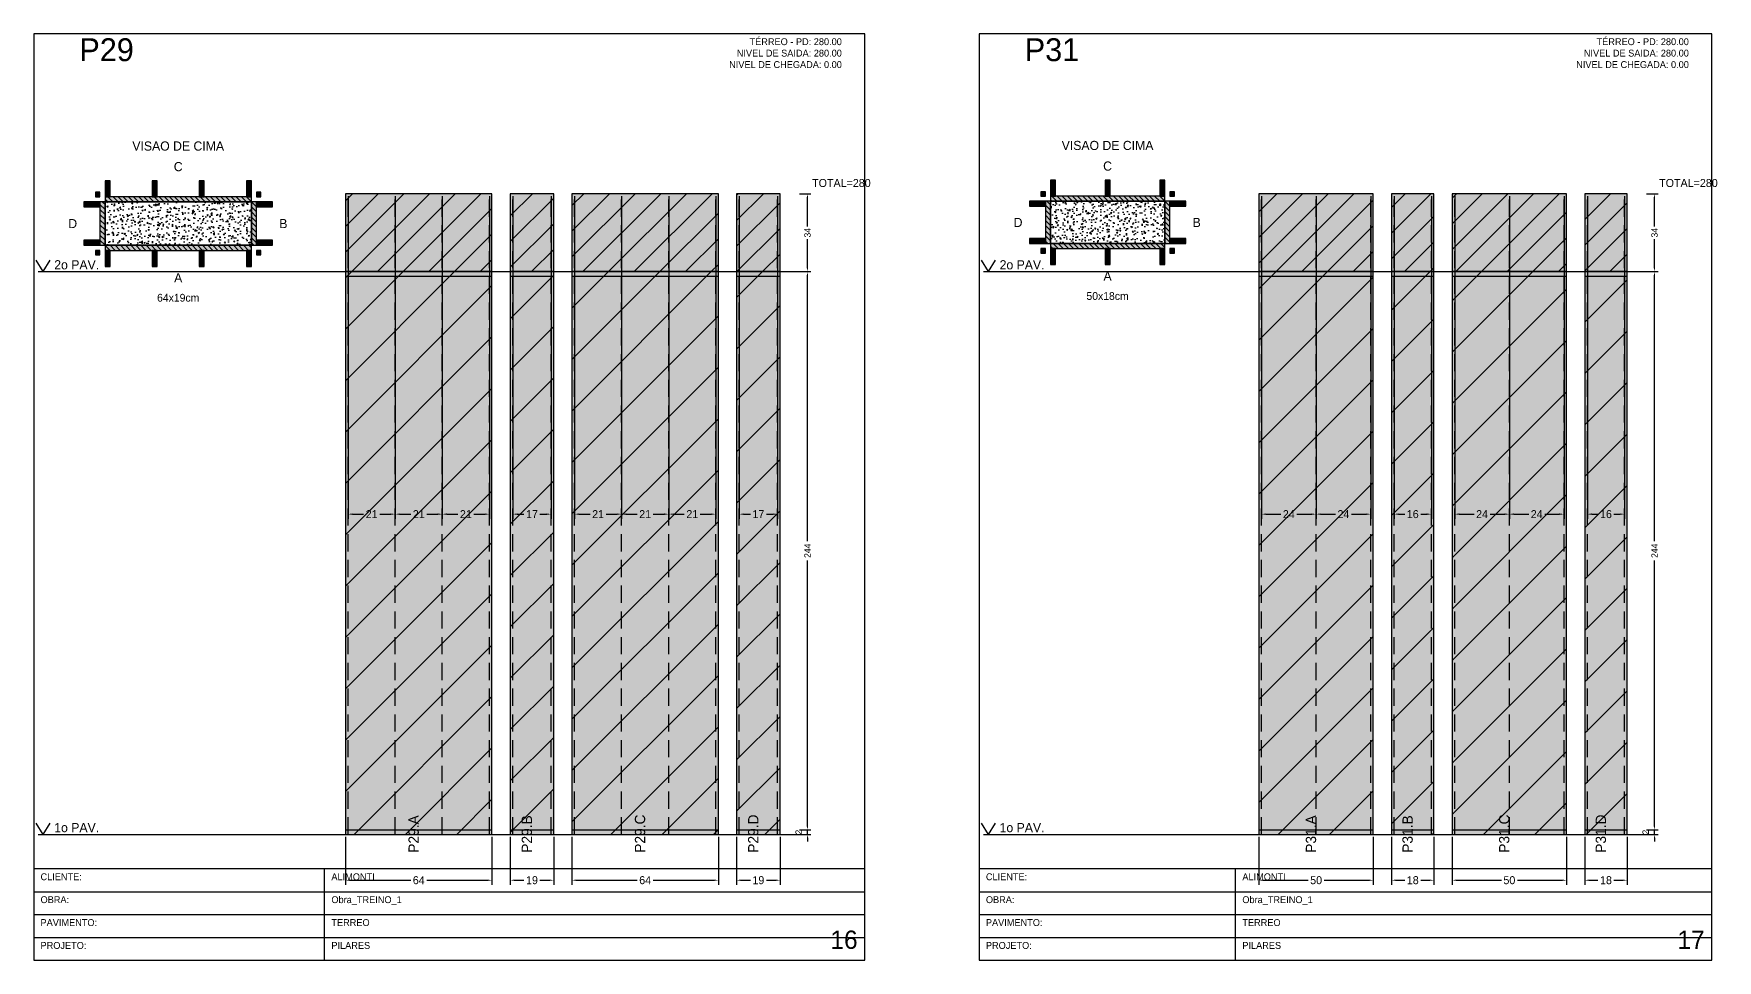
# Model space of a CAD drawing. Header units: metres. Extents: x 0 to 2089, y 0 to 2105.
# Drawn here: x 0 to 736, y 1275 to 1680 of the extents above; entities that cross this region are included whole.
import ezdxf
from ezdxf.enums import TextEntityAlignment as Align

# ---------------------------------------------------------------- set-up
doc = ezdxf.new("R2010")
doc.units = ezdxf.units.M
doc.linetypes.add('HIDDEN', pattern=[0.375, 0.25, -0.125])
for name, color, linetype in [('BORDA_CELULA', 9, 'Continuous'), ('CARIMBO', 9, 'Continuous'), ('CHAPA', 1, 'Continuous'), ('CONCRETO', 4, 'Continuous'), ('COTA', 241, 'Continuous'), ('Hachura', 251, 'Continuous'), ('LABEL_ID', 3, 'Continuous'), ('Nivel', 4, 'Continuous'), ('NOMENCLATURA', 1, 'Continuous'), ('Paineis', 200, 'Continuous'), ('SARR_2.2x7', 40, 'Continuous'), ('Texto Secao', 2, 'Continuous'), ('TEXTO_GERAL', 2, 'Continuous')]:
    doc.layers.add(name, color=color, linetype=linetype)
doc.dimstyles.new('FACE_DIM', dxfattribs={"dimtxt": 3.5, "dimasz": 2, "dimexe": 2, "dimexo": 1, "dimgap": 1, "dimtad": 1, "dimdec": 0, "dimrnd": 1, "dimcen": 2.5, "dimclrd": 241, "dimclre": 241, "dimclrt": 241, "dimazin": 3, "dimtfac": 1, "dimtmove": 0, "dimatfit": 3})

# ---------------------------------------------------------------- blocks, each defined once
blk = doc.blocks.new('_CLOSEDFILLED')
at = {"color": 0, "linetype": 'BYBLOCK'}
blk.add_solid([(-1, 0.16), (0, 0), (-1, -0.16)], dxfattribs=at)
blk = doc.blocks.new('*D210')
at = {"color": 241}
for p, q in [((136.4, 1329), (136.4, 1308)), ((200.4, 1329), (200.4, 1308)), ((138.4, 1310), (164.9, 1310)), ((171.9, 1310), (198.4, 1310))]:
    blk.add_line(p, q, dxfattribs=at)
at = {"layer": 'Defpoints'}
for p in [(136.4, 1330), (200.4, 1330), (136.4, 1310)]:
    blk.add_point(p, dxfattribs=at)
at = {"color": 241, "xscale": 2, "yscale": 2, "rotation": 180}
blk.add_blockref('_CLOSEDFILLED', (136.4, 1310), dxfattribs=at)
at = {"color": 241, "xscale": 2, "yscale": 2}
blk.add_blockref('_CLOSEDFILLED', (200.4, 1310), dxfattribs=at)
at = {"color": 241, "insert": (168.4, 1310), "char_height": 3.5, "attachment_point": 5}
blk.add_mtext('64', dxfattribs=at)
blk = doc.blocks.new('*D211')
at = {"color": 241}
for p, q in [((137.5, 1609), (137.5, 1468)), ((158.1, 1609), (158.1, 1468)), ((139.5, 1470), (144.3, 1470)), ((151.3, 1470), (156.1, 1470))]:
    blk.add_line(p, q, dxfattribs=at)
at = {"layer": 'Defpoints'}
for p in [(137.5, 1610), (158.1, 1610), (137.5, 1470)]:
    blk.add_point(p, dxfattribs=at)
at = {"color": 241, "xscale": 2, "yscale": 2, "rotation": 180}
blk.add_blockref('_CLOSEDFILLED', (137.5, 1470), dxfattribs=at)
at = {"color": 241, "xscale": 2, "yscale": 2}
blk.add_blockref('_CLOSEDFILLED', (158.1, 1470), dxfattribs=at)
at = {"color": 241, "insert": (147.8, 1470), "char_height": 3.5, "attachment_point": 5}
blk.add_mtext('21', dxfattribs=at)
blk = doc.blocks.new('*D212')
at = {"color": 241}
for p, q in [((158.1, 1609), (158.1, 1468)), ((178.7, 1609), (178.7, 1468)), ((160.1, 1470), (164.9, 1470)), ((171.9, 1470), (176.7, 1470))]:
    blk.add_line(p, q, dxfattribs=at)
at = {"layer": 'Defpoints'}
for p in [(158.1, 1610), (178.7, 1610), (158.1, 1470)]:
    blk.add_point(p, dxfattribs=at)
at = {"color": 241, "xscale": 2, "yscale": 2, "rotation": 180}
blk.add_blockref('_CLOSEDFILLED', (158.1, 1470), dxfattribs=at)
at = {"color": 241, "xscale": 2, "yscale": 2}
blk.add_blockref('_CLOSEDFILLED', (178.7, 1470), dxfattribs=at)
at = {"color": 241, "insert": (168.4, 1470), "char_height": 3.5, "attachment_point": 5}
blk.add_mtext('21', dxfattribs=at)
blk = doc.blocks.new('*D213')
at = {"color": 241}
for p, q in [((178.7, 1609), (178.7, 1468)), ((199.3, 1609), (199.3, 1468)), ((180.7, 1470), (185.5, 1470)), ((192.5, 1470), (197.3, 1470))]:
    blk.add_line(p, q, dxfattribs=at)
at = {"layer": 'Defpoints'}
for p in [(178.7, 1610), (199.3, 1610), (178.7, 1470)]:
    blk.add_point(p, dxfattribs=at)
at = {"color": 241, "xscale": 2, "yscale": 2, "rotation": 180}
blk.add_blockref('_CLOSEDFILLED', (178.7, 1470), dxfattribs=at)
at = {"color": 241, "xscale": 2, "yscale": 2}
blk.add_blockref('_CLOSEDFILLED', (199.3, 1470), dxfattribs=at)
at = {"color": 241, "insert": (189, 1470), "char_height": 3.5, "attachment_point": 5}
blk.add_mtext('21', dxfattribs=at)
blk = doc.blocks.new('*D214')
at = {"color": 241}
for p, q in [((208.4, 1329), (208.4, 1308)), ((227.4, 1329), (227.4, 1308)), ((210.4, 1310), (214.4, 1310)), ((221.4, 1310), (225.4, 1310))]:
    blk.add_line(p, q, dxfattribs=at)
at = {"layer": 'Defpoints'}
for p in [(208.4, 1330), (227.4, 1330), (208.4, 1310)]:
    blk.add_point(p, dxfattribs=at)
at = {"color": 241, "xscale": 2, "yscale": 2, "rotation": 180}
blk.add_blockref('_CLOSEDFILLED', (208.4, 1310), dxfattribs=at)
at = {"color": 241, "xscale": 2, "yscale": 2}
blk.add_blockref('_CLOSEDFILLED', (227.4, 1310), dxfattribs=at)
at = {"color": 241, "insert": (217.9, 1310), "char_height": 3.5, "attachment_point": 5}
blk.add_mtext('19', dxfattribs=at)
blk = doc.blocks.new('*D215')
at = {"color": 241}
for p, q in [((209.5, 1609), (209.5, 1468)), ((226.3, 1609), (226.3, 1468)), ((211.5, 1470), (214.4, 1470)), ((221.4, 1470), (224.3, 1470))]:
    blk.add_line(p, q, dxfattribs=at)
at = {"layer": 'Defpoints'}
for p in [(209.5, 1610), (226.3, 1610), (209.5, 1470)]:
    blk.add_point(p, dxfattribs=at)
at = {"color": 241, "xscale": 2, "yscale": 2, "rotation": 180}
blk.add_blockref('_CLOSEDFILLED', (209.5, 1470), dxfattribs=at)
at = {"color": 241, "xscale": 2, "yscale": 2}
blk.add_blockref('_CLOSEDFILLED', (226.3, 1470), dxfattribs=at)
at = {"color": 241, "insert": (217.9, 1470), "char_height": 3.5, "attachment_point": 5}
blk.add_mtext('17', dxfattribs=at)
blk = doc.blocks.new('*D216')
at = {"color": 241}
for p, q in [((235.4, 1329), (235.4, 1308)), ((299.4, 1329), (299.4, 1308)), ((237.4, 1310), (263.9, 1310)), ((270.9, 1310), (297.4, 1310))]:
    blk.add_line(p, q, dxfattribs=at)
at = {"layer": 'Defpoints'}
for p in [(235.4, 1330), (299.4, 1330), (235.4, 1310)]:
    blk.add_point(p, dxfattribs=at)
at = {"color": 241, "xscale": 2, "yscale": 2, "rotation": 180}
blk.add_blockref('_CLOSEDFILLED', (235.4, 1310), dxfattribs=at)
at = {"color": 241, "xscale": 2, "yscale": 2}
blk.add_blockref('_CLOSEDFILLED', (299.4, 1310), dxfattribs=at)
at = {"color": 241, "insert": (267.4, 1310), "char_height": 3.5, "attachment_point": 5}
blk.add_mtext('64', dxfattribs=at)
blk = doc.blocks.new('*D217')
at = {"color": 241}
for p, q in [((236.5, 1609), (236.5, 1468)), ((257.1, 1609), (257.1, 1468)), ((238.5, 1470), (243.3, 1470)), ((250.3, 1470), (255.1, 1470))]:
    blk.add_line(p, q, dxfattribs=at)
at = {"layer": 'Defpoints'}
for p in [(236.5, 1610), (257.1, 1610), (236.5, 1470)]:
    blk.add_point(p, dxfattribs=at)
at = {"color": 241, "xscale": 2, "yscale": 2, "rotation": 180}
blk.add_blockref('_CLOSEDFILLED', (236.5, 1470), dxfattribs=at)
at = {"color": 241, "xscale": 2, "yscale": 2}
blk.add_blockref('_CLOSEDFILLED', (257.1, 1470), dxfattribs=at)
at = {"color": 241, "insert": (246.8, 1470), "char_height": 3.5, "attachment_point": 5}
blk.add_mtext('21', dxfattribs=at)
blk = doc.blocks.new('*D218')
at = {"color": 241}
for p, q in [((257.1, 1609), (257.1, 1468)), ((277.7, 1609), (277.7, 1468)), ((259.1, 1470), (263.9, 1470)), ((270.9, 1470), (275.7, 1470))]:
    blk.add_line(p, q, dxfattribs=at)
at = {"layer": 'Defpoints'}
for p in [(257.1, 1610), (277.7, 1610), (257.1, 1470)]:
    blk.add_point(p, dxfattribs=at)
at = {"color": 241, "xscale": 2, "yscale": 2, "rotation": 180}
blk.add_blockref('_CLOSEDFILLED', (257.1, 1470), dxfattribs=at)
at = {"color": 241, "xscale": 2, "yscale": 2}
blk.add_blockref('_CLOSEDFILLED', (277.7, 1470), dxfattribs=at)
at = {"color": 241, "insert": (267.4, 1470), "char_height": 3.5, "attachment_point": 5}
blk.add_mtext('21', dxfattribs=at)
blk = doc.blocks.new('*D219')
at = {"color": 241}
for p, q in [((277.7, 1609), (277.7, 1468)), ((298.3, 1609), (298.3, 1468)), ((279.7, 1470), (284.5, 1470)), ((291.5, 1470), (296.3, 1470))]:
    blk.add_line(p, q, dxfattribs=at)
at = {"layer": 'Defpoints'}
for p in [(277.7, 1610), (298.3, 1610), (277.7, 1470)]:
    blk.add_point(p, dxfattribs=at)
at = {"color": 241, "xscale": 2, "yscale": 2, "rotation": 180}
blk.add_blockref('_CLOSEDFILLED', (277.7, 1470), dxfattribs=at)
at = {"color": 241, "xscale": 2, "yscale": 2}
blk.add_blockref('_CLOSEDFILLED', (298.3, 1470), dxfattribs=at)
at = {"color": 241, "insert": (288, 1470), "char_height": 3.5, "attachment_point": 5}
blk.add_mtext('21', dxfattribs=at)
blk = doc.blocks.new('*D220')
at = {"color": 241}
for p, q in [((307.4, 1329), (307.4, 1308)), ((326.4, 1329), (326.4, 1308)), ((309.4, 1310), (313.4, 1310)), ((320.4, 1310), (324.4, 1310))]:
    blk.add_line(p, q, dxfattribs=at)
at = {"layer": 'Defpoints'}
for p in [(307.4, 1330), (326.4, 1330), (307.4, 1310)]:
    blk.add_point(p, dxfattribs=at)
at = {"color": 241, "xscale": 2, "yscale": 2, "rotation": 180}
blk.add_blockref('_CLOSEDFILLED', (307.4, 1310), dxfattribs=at)
at = {"color": 241, "xscale": 2, "yscale": 2}
blk.add_blockref('_CLOSEDFILLED', (326.4, 1310), dxfattribs=at)
at = {"color": 241, "insert": (316.9, 1310), "char_height": 3.5, "attachment_point": 5}
blk.add_mtext('19', dxfattribs=at)
blk = doc.blocks.new('*D221')
at = {"color": 241}
for p, q in [((308.5, 1609), (308.5, 1468)), ((325.3, 1609), (325.3, 1468)), ((310.5, 1470), (313.4, 1470)), ((320.4, 1470), (323.3, 1470))]:
    blk.add_line(p, q, dxfattribs=at)
at = {"layer": 'Defpoints'}
for p in [(308.5, 1610), (325.3, 1610), (308.5, 1470)]:
    blk.add_point(p, dxfattribs=at)
at = {"color": 241, "xscale": 2, "yscale": 2, "rotation": 180}
blk.add_blockref('_CLOSEDFILLED', (308.5, 1470), dxfattribs=at)
at = {"color": 241, "xscale": 2, "yscale": 2}
blk.add_blockref('_CLOSEDFILLED', (325.3, 1470), dxfattribs=at)
at = {"color": 241, "insert": (316.9, 1470), "char_height": 3.5, "attachment_point": 5}
blk.add_mtext('17', dxfattribs=at)
blk = doc.blocks.new('*D223')
at = {"color": 241}
for p, q in [((334.9, 1576), (339.9, 1576)), ((338.4, 1458.2), (338.4, 1574.5)), ((338.4, 1333.5), (338.4, 1449.8)), ((334.9, 1332), (339.9, 1332))]:
    blk.add_line(p, q, dxfattribs=at)
at = {"layer": 'Defpoints'}
for p in [(334.4, 1576), (334.4, 1332), (338.4, 1332)]:
    blk.add_point(p, dxfattribs=at)
at = {"color": 241, "xscale": 1.5, "yscale": 1.5}
for p, rotation in [((338.4, 1576), 90), ((338.4, 1332), 270)]:
    blk.add_blockref('_CLOSEDFILLED', p, dxfattribs=dict(at, rotation=rotation))
at = {"color": 241, "insert": (338.4, 1454), "char_height": 2.8, "attachment_point": 5, "rotation": 90}
blk.add_mtext('244', dxfattribs=at)
blk = doc.blocks.new('*D224')
at = {"color": 241}
for p, q in [((334.9, 1610), (339.9, 1610)), ((338.4, 1595.8), (338.4, 1608.5)), ((338.4, 1577.5), (338.4, 1590.2)), ((334.9, 1576), (339.9, 1576))]:
    blk.add_line(p, q, dxfattribs=at)
at = {"layer": 'Defpoints'}
for p in [(334.4, 1610), (334.4, 1576), (338.4, 1576)]:
    blk.add_point(p, dxfattribs=at)
at = {"color": 241, "xscale": 1.5, "yscale": 1.5}
for p, rotation in [((338.4, 1610), 90), ((338.4, 1576), 270)]:
    blk.add_blockref('_CLOSEDFILLED', p, dxfattribs=dict(at, rotation=rotation))
at = {"color": 241, "insert": (338.4, 1593), "char_height": 2.8, "attachment_point": 5, "rotation": 90}
blk.add_mtext('34', dxfattribs=at)
blk = doc.blocks.new('*D225')
at = {"color": 241}
for p, q in [((535.8, 1329), (535.8, 1308)), ((585.8, 1329), (585.8, 1308)), ((537.8, 1310), (557.3, 1310)), ((564.3, 1310), (583.8, 1310))]:
    blk.add_line(p, q, dxfattribs=at)
at = {"layer": 'Defpoints'}
for p in [(535.8, 1330), (585.8, 1330), (535.8, 1310)]:
    blk.add_point(p, dxfattribs=at)
at = {"color": 241, "xscale": 2, "yscale": 2, "rotation": 180}
blk.add_blockref('_CLOSEDFILLED', (535.8, 1310), dxfattribs=at)
at = {"color": 241, "xscale": 2, "yscale": 2}
blk.add_blockref('_CLOSEDFILLED', (585.8, 1310), dxfattribs=at)
at = {"color": 241, "insert": (560.8, 1310), "char_height": 3.5, "attachment_point": 5}
blk.add_mtext('50', dxfattribs=at)
blk = doc.blocks.new('*D226')
at = {"color": 241}
for p, q in [((536.9, 1609), (536.9, 1468)), ((560.8, 1609), (560.8, 1468)), ((538.9, 1470), (545.35, 1470)), ((552.35, 1470), (558.8, 1470))]:
    blk.add_line(p, q, dxfattribs=at)
at = {"layer": 'Defpoints'}
for p in [(536.9, 1610), (560.8, 1610), (536.9, 1470)]:
    blk.add_point(p, dxfattribs=at)
at = {"color": 241, "xscale": 2, "yscale": 2, "rotation": 180}
blk.add_blockref('_CLOSEDFILLED', (536.9, 1470), dxfattribs=at)
at = {"color": 241, "xscale": 2, "yscale": 2}
blk.add_blockref('_CLOSEDFILLED', (560.8, 1470), dxfattribs=at)
at = {"color": 241, "insert": (548.85, 1470), "char_height": 3.5, "attachment_point": 5}
blk.add_mtext('24', dxfattribs=at)
blk = doc.blocks.new('*D227')
at = {"color": 241}
for p, q in [((560.8, 1609), (560.8, 1468)), ((584.7, 1609), (584.7, 1468)), ((562.8, 1470), (569.25, 1470)), ((576.25, 1470), (582.7, 1470))]:
    blk.add_line(p, q, dxfattribs=at)
at = {"layer": 'Defpoints'}
for p in [(560.8, 1610), (584.7, 1610), (560.8, 1470)]:
    blk.add_point(p, dxfattribs=at)
at = {"color": 241, "xscale": 2, "yscale": 2, "rotation": 180}
blk.add_blockref('_CLOSEDFILLED', (560.8, 1470), dxfattribs=at)
at = {"color": 241, "xscale": 2, "yscale": 2}
blk.add_blockref('_CLOSEDFILLED', (584.7, 1470), dxfattribs=at)
at = {"color": 241, "insert": (572.75, 1470), "char_height": 3.5, "attachment_point": 5}
blk.add_mtext('24', dxfattribs=at)
blk = doc.blocks.new('*D228')
at = {"color": 241}
for p, q in [((593.8, 1329), (593.8, 1308)), ((612.3, 1329), (612.3, 1308)), ((595.8, 1310), (599.55, 1310)), ((606.55, 1310), (610.3, 1310))]:
    blk.add_line(p, q, dxfattribs=at)
at = {"layer": 'Defpoints'}
for p in [(593.8, 1330), (612.3, 1330), (593.8, 1310)]:
    blk.add_point(p, dxfattribs=at)
at = {"color": 241, "xscale": 2, "yscale": 2, "rotation": 180}
blk.add_blockref('_CLOSEDFILLED', (593.8, 1310), dxfattribs=at)
at = {"color": 241, "xscale": 2, "yscale": 2}
blk.add_blockref('_CLOSEDFILLED', (612.3, 1310), dxfattribs=at)
at = {"color": 241, "insert": (603.05, 1310), "char_height": 3.5, "attachment_point": 5}
blk.add_mtext('18', dxfattribs=at)
blk = doc.blocks.new('*D229')
at = {"color": 241}
for p, q in [((594.9, 1609), (594.9, 1468)), ((611.2, 1609), (611.2, 1468)), ((596.9, 1470), (599.55, 1470)), ((606.55, 1470), (609.2, 1470))]:
    blk.add_line(p, q, dxfattribs=at)
at = {"layer": 'Defpoints'}
for p in [(594.9, 1610), (611.2, 1610), (594.9, 1470)]:
    blk.add_point(p, dxfattribs=at)
at = {"color": 241, "xscale": 2, "yscale": 2, "rotation": 180}
blk.add_blockref('_CLOSEDFILLED', (594.9, 1470), dxfattribs=at)
at = {"color": 241, "xscale": 2, "yscale": 2}
blk.add_blockref('_CLOSEDFILLED', (611.2, 1470), dxfattribs=at)
at = {"color": 241, "insert": (603.05, 1470), "char_height": 3.5, "attachment_point": 5}
blk.add_mtext('16', dxfattribs=at)
blk = doc.blocks.new('*D230')
at = {"color": 241}
for p, q in [((620.3, 1329), (620.3, 1308)), ((670.3, 1329), (670.3, 1308)), ((622.3, 1310), (641.8, 1310)), ((648.8, 1310), (668.3, 1310))]:
    blk.add_line(p, q, dxfattribs=at)
at = {"layer": 'Defpoints'}
for p in [(620.3, 1330), (670.3, 1330), (620.3, 1310)]:
    blk.add_point(p, dxfattribs=at)
at = {"color": 241, "xscale": 2, "yscale": 2, "rotation": 180}
blk.add_blockref('_CLOSEDFILLED', (620.3, 1310), dxfattribs=at)
at = {"color": 241, "xscale": 2, "yscale": 2}
blk.add_blockref('_CLOSEDFILLED', (670.3, 1310), dxfattribs=at)
at = {"color": 241, "insert": (645.3, 1310), "char_height": 3.5, "attachment_point": 5}
blk.add_mtext('50', dxfattribs=at)
blk = doc.blocks.new('*D231')
at = {"color": 241}
for p, q in [((621.4, 1609), (621.4, 1468)), ((645.3, 1609), (645.3, 1468)), ((623.4, 1470), (629.85, 1470)), ((636.85, 1470), (643.3, 1470))]:
    blk.add_line(p, q, dxfattribs=at)
at = {"layer": 'Defpoints'}
for p in [(621.4, 1610), (645.3, 1610), (621.4, 1470)]:
    blk.add_point(p, dxfattribs=at)
at = {"color": 241, "xscale": 2, "yscale": 2, "rotation": 180}
blk.add_blockref('_CLOSEDFILLED', (621.4, 1470), dxfattribs=at)
at = {"color": 241, "xscale": 2, "yscale": 2}
blk.add_blockref('_CLOSEDFILLED', (645.3, 1470), dxfattribs=at)
at = {"color": 241, "insert": (633.35, 1470), "char_height": 3.5, "attachment_point": 5}
blk.add_mtext('24', dxfattribs=at)
blk = doc.blocks.new('*D232')
at = {"color": 241}
for p, q in [((645.3, 1609), (645.3, 1468)), ((669.2, 1609), (669.2, 1468)), ((647.3, 1470), (653.75, 1470)), ((660.75, 1470), (667.2, 1470))]:
    blk.add_line(p, q, dxfattribs=at)
at = {"layer": 'Defpoints'}
for p in [(645.3, 1610), (669.2, 1610), (645.3, 1470)]:
    blk.add_point(p, dxfattribs=at)
at = {"color": 241, "xscale": 2, "yscale": 2, "rotation": 180}
blk.add_blockref('_CLOSEDFILLED', (645.3, 1470), dxfattribs=at)
at = {"color": 241, "xscale": 2, "yscale": 2}
blk.add_blockref('_CLOSEDFILLED', (669.2, 1470), dxfattribs=at)
at = {"color": 241, "insert": (657.25, 1470), "char_height": 3.5, "attachment_point": 5}
blk.add_mtext('24', dxfattribs=at)
blk = doc.blocks.new('*D233')
at = {"color": 241}
for p, q in [((678.3, 1329), (678.3, 1308)), ((696.8, 1329), (696.8, 1308)), ((680.3, 1310), (684.05, 1310)), ((691.05, 1310), (694.8, 1310))]:
    blk.add_line(p, q, dxfattribs=at)
at = {"layer": 'Defpoints'}
for p in [(678.3, 1330), (696.8, 1330), (678.3, 1310)]:
    blk.add_point(p, dxfattribs=at)
at = {"color": 241, "xscale": 2, "yscale": 2, "rotation": 180}
blk.add_blockref('_CLOSEDFILLED', (678.3, 1310), dxfattribs=at)
at = {"color": 241, "xscale": 2, "yscale": 2}
blk.add_blockref('_CLOSEDFILLED', (696.8, 1310), dxfattribs=at)
at = {"color": 241, "insert": (687.55, 1310), "char_height": 3.5, "attachment_point": 5}
blk.add_mtext('18', dxfattribs=at)
blk = doc.blocks.new('*D234')
at = {"color": 241}
for p, q in [((679.4, 1609), (679.4, 1468)), ((695.7, 1609), (695.7, 1468)), ((681.4, 1470), (684.05, 1470)), ((691.05, 1470), (693.7, 1470))]:
    blk.add_line(p, q, dxfattribs=at)
at = {"layer": 'Defpoints'}
for p in [(679.4, 1610), (695.7, 1610), (679.4, 1470)]:
    blk.add_point(p, dxfattribs=at)
at = {"color": 241, "xscale": 2, "yscale": 2, "rotation": 180}
blk.add_blockref('_CLOSEDFILLED', (679.4, 1470), dxfattribs=at)
at = {"color": 241, "xscale": 2, "yscale": 2}
blk.add_blockref('_CLOSEDFILLED', (695.7, 1470), dxfattribs=at)
at = {"color": 241, "insert": (687.55, 1470), "char_height": 3.5, "attachment_point": 5}
blk.add_mtext('16', dxfattribs=at)
blk = doc.blocks.new('*D236')
at = {"color": 241}
for p, q in [((705.3, 1576), (710.3, 1576)), ((708.8, 1458.2), (708.8, 1574.5)), ((708.8, 1333.5), (708.8, 1449.8)), ((705.3, 1332), (710.3, 1332))]:
    blk.add_line(p, q, dxfattribs=at)
at = {"layer": 'Defpoints'}
for p in [(704.8, 1576), (704.8, 1332), (708.8, 1332)]:
    blk.add_point(p, dxfattribs=at)
at = {"color": 241, "xscale": 1.5, "yscale": 1.5}
for p, rotation in [((708.8, 1576), 90), ((708.8, 1332), 270)]:
    blk.add_blockref('_CLOSEDFILLED', p, dxfattribs=dict(at, rotation=rotation))
at = {"color": 241, "insert": (708.8, 1454), "char_height": 2.8, "attachment_point": 5, "rotation": 90}
blk.add_mtext('244', dxfattribs=at)
blk = doc.blocks.new('*D237')
at = {"color": 241}
for p, q in [((705.3, 1610), (710.3, 1610)), ((708.8, 1595.8), (708.8, 1608.5)), ((708.8, 1577.5), (708.8, 1590.2)), ((705.3, 1576), (710.3, 1576))]:
    blk.add_line(p, q, dxfattribs=at)
at = {"layer": 'Defpoints'}
for p in [(704.8, 1610), (704.8, 1576), (708.8, 1576)]:
    blk.add_point(p, dxfattribs=at)
at = {"color": 241, "xscale": 1.5, "yscale": 1.5}
for p, rotation in [((708.8, 1610), 90), ((708.8, 1576), 270)]:
    blk.add_blockref('_CLOSEDFILLED', p, dxfattribs=dict(at, rotation=rotation))
at = {"color": 241, "insert": (708.8, 1593), "char_height": 2.8, "attachment_point": 5, "rotation": 90}
blk.add_mtext('34', dxfattribs=at)

msp = doc.modelspace()

# ---------------------------------------------------------------- hatches: boundary and pattern name
at = {"layer": 'CHAPA'}
for points in [[(27, 1608.7), (29, 1608.7), (29, 1610.7), (27, 1610.7)], [(97.4, 1608.7), (99.4, 1608.7), (99.4, 1610.7), (97.4, 1610.7)], [(440.4, 1608.95), (442.4, 1608.95), (442.4, 1610.95), (440.4, 1610.95)], [(496.8, 1608.95), (498.8, 1608.95), (498.8, 1610.95), (496.8, 1610.95)], [(27, 1583.3), (29, 1583.3), (29, 1585.3), (27, 1585.3)], [(97.4, 1583.3), (99.4, 1583.3), (99.4, 1585.3), (97.4, 1585.3)], [(440.4, 1584.05), (442.4, 1584.05), (442.4, 1586.05), (440.4, 1586.05)], [(496.8, 1584.05), (498.8, 1584.05), (498.8, 1586.05), (496.8, 1586.05)]]:
    msp.add_hatch(color=1, dxfattribs=at).paths.add_polyline_path(points)
at = {"layer": 'COTA'}
h = msp.add_hatch(dxfattribs=at)
h.set_pattern_fill('AR-CONC', color=256, scale=0.03)
h.paths.add_polyline_path([(31.2, 1587.5), (95.2, 1587.5), (95.2, 1606.5), (31.2, 1606.5)])
h = msp.add_hatch(dxfattribs=at)
h.set_pattern_fill('AR-CONC', color=256, scale=0.03)
h.paths.add_polyline_path([(444.6, 1588.25), (494.6, 1588.25), (494.6, 1606.75), (444.6, 1606.75)])
at = {"layer": 'Hachura'}
for points in [[(136.4, 1576), (200.4, 1576), (200.4, 1610), (136.4, 1610)], [(208.4, 1576), (227.4, 1576), (227.4, 1610), (208.4, 1610)], [(235.4, 1576), (299.4, 1576), (299.4, 1610), (235.4, 1610)], [(307.4, 1576), (326.4, 1576), (326.4, 1610), (307.4, 1610)], [(535.8, 1576), (585.8, 1576), (585.8, 1610), (535.8, 1610)], [(593.8, 1576), (612.3, 1576), (612.3, 1610), (593.8, 1610)], [(620.3, 1576), (670.3, 1576), (670.3, 1610), (620.3, 1610)], [(678.3, 1576), (696.8, 1576), (696.8, 1610), (678.3, 1610)], [(136.4, 1330), (200.4, 1330), (200.4, 1576), (136.4, 1576)], [(208.4, 1330), (227.4, 1330), (227.4, 1576), (208.4, 1576)], [(235.4, 1330), (299.4, 1330), (299.4, 1576), (235.4, 1576)], [(307.4, 1330), (326.4, 1330), (326.4, 1576), (307.4, 1576)], [(535.8, 1330), (585.8, 1330), (585.8, 1576), (535.8, 1576)], [(593.8, 1330), (612.3, 1330), (612.3, 1576), (593.8, 1576)], [(620.3, 1330), (670.3, 1330), (670.3, 1576), (620.3, 1576)], [(678.3, 1330), (696.8, 1330), (696.8, 1576), (678.3, 1576)]]:
    msp.add_hatch(color=256, dxfattribs=at).paths.add_polyline_path(points)
h = msp.add_hatch(dxfattribs=at)
h.set_pattern_fill('ANSI31', color=256, scale=2.5)
h.paths.add_polyline_path([(136.4, 1576), (200.4, 1576), (200.4, 1610), (136.4, 1610)])
h = msp.add_hatch(dxfattribs=at)
h.set_pattern_fill('ANSI31', color=256, scale=2.5)
h.paths.add_polyline_path([(208.4, 1576), (227.4, 1576), (227.4, 1610), (208.4, 1610)])
h = msp.add_hatch(dxfattribs=at)
h.set_pattern_fill('ANSI31', color=256, scale=2.5)
h.paths.add_polyline_path([(235.4, 1576), (299.4, 1576), (299.4, 1610), (235.4, 1610)])
h = msp.add_hatch(dxfattribs=at)
h.set_pattern_fill('ANSI31', color=256, scale=2.5)
h.paths.add_polyline_path([(307.4, 1576), (326.4, 1576), (326.4, 1610), (307.4, 1610)])
h = msp.add_hatch(dxfattribs=at)
h.set_pattern_fill('ANSI31', color=256, scale=2.5)
h.paths.add_polyline_path([(535.8, 1576), (585.8, 1576), (585.8, 1610), (535.8, 1610)])
h = msp.add_hatch(dxfattribs=at)
h.set_pattern_fill('ANSI31', color=256, scale=2.5)
h.paths.add_polyline_path([(593.8, 1576), (612.3, 1576), (612.3, 1610), (593.8, 1610)])
h = msp.add_hatch(dxfattribs=at)
h.set_pattern_fill('ANSI31', color=256, scale=2.5)
h.paths.add_polyline_path([(620.3, 1576), (670.3, 1576), (670.3, 1610), (620.3, 1610)])
h = msp.add_hatch(dxfattribs=at)
h.set_pattern_fill('ANSI31', color=256, scale=2.5)
h.paths.add_polyline_path([(678.3, 1576), (696.8, 1576), (696.8, 1610), (678.3, 1610)])
h = msp.add_hatch(dxfattribs=at)
h.set_pattern_fill('ANSI31', color=256, scale=5)
h.paths.add_polyline_path([(136.4, 1330), (200.4, 1330), (200.4, 1576), (136.4, 1576)])
h = msp.add_hatch(dxfattribs=at)
h.set_pattern_fill('ANSI31', color=256, scale=5)
h.paths.add_polyline_path([(208.4, 1330), (227.4, 1330), (227.4, 1576), (208.4, 1576)])
h = msp.add_hatch(dxfattribs=at)
h.set_pattern_fill('ANSI31', color=256, scale=5)
h.paths.add_polyline_path([(235.4, 1330), (299.4, 1330), (299.4, 1576), (235.4, 1576)])
h = msp.add_hatch(dxfattribs=at)
h.set_pattern_fill('ANSI31', color=256, scale=5)
h.paths.add_polyline_path([(307.4, 1330), (326.4, 1330), (326.4, 1576), (307.4, 1576)])
h = msp.add_hatch(dxfattribs=at)
h.set_pattern_fill('ANSI31', color=256, scale=5)
h.paths.add_polyline_path([(535.8, 1330), (585.8, 1330), (585.8, 1576), (535.8, 1576)])
h = msp.add_hatch(dxfattribs=at)
h.set_pattern_fill('ANSI31', color=256, scale=5)
h.paths.add_polyline_path([(593.8, 1330), (612.3, 1330), (612.3, 1576), (593.8, 1576)])
h = msp.add_hatch(dxfattribs=at)
h.set_pattern_fill('ANSI31', color=256, scale=5)
h.paths.add_polyline_path([(620.3, 1330), (670.3, 1330), (670.3, 1576), (620.3, 1576)])
h = msp.add_hatch(dxfattribs=at)
h.set_pattern_fill('ANSI31', color=256, scale=5)
h.paths.add_polyline_path([(678.3, 1330), (696.8, 1330), (696.8, 1576), (678.3, 1576)])
at = {"layer": 'Paineis'}
for points in [[(29, 1587.5), (31.2, 1587.5), (31.2, 1606.5), (29, 1606.5)], [(31.2, 1606.5), (95.2, 1606.5), (95.2, 1608.7), (31.2, 1608.7)], [(95.2, 1587.5), (97.4, 1587.5), (97.4, 1606.5), (95.2, 1606.5)], [(442.4, 1588.25), (444.6, 1588.25), (444.6, 1606.75), (442.4, 1606.75)], [(444.6, 1606.75), (494.6, 1606.75), (494.6, 1608.95), (444.6, 1608.95)], [(494.6, 1588.25), (496.8, 1588.25), (496.8, 1606.75), (494.6, 1606.75)], [(31.2, 1585.3), (95.2, 1585.3), (95.2, 1587.5), (31.2, 1587.5)], [(444.6, 1586.05), (494.6, 1586.05), (494.6, 1588.25), (444.6, 1588.25)]]:
    msp.add_hatch(color=256, dxfattribs=at).paths.add_polyline_path(points)
h = msp.add_hatch(dxfattribs=at)
h.set_pattern_fill('ANSI31', color=256, scale=0.5, angle=270)
h.paths.add_polyline_path([(29, 1587.5), (31.2, 1587.5), (31.2, 1606.5), (29, 1606.5)])
h = msp.add_hatch(dxfattribs=at)
h.set_pattern_fill('ANSI31', color=256, scale=0.5, angle=270)
h.paths.add_polyline_path([(31.2, 1606.5), (95.2, 1606.5), (95.2, 1608.7), (31.2, 1608.7)])
h = msp.add_hatch(dxfattribs=at)
h.set_pattern_fill('ANSI31', color=256, scale=0.5, angle=270)
h.paths.add_polyline_path([(95.2, 1587.5), (97.4, 1587.5), (97.4, 1606.5), (95.2, 1606.5)])
h = msp.add_hatch(dxfattribs=at)
h.set_pattern_fill('ANSI31', color=256, scale=0.5, angle=270)
h.paths.add_polyline_path([(442.4, 1588.25), (444.6, 1588.25), (444.6, 1606.75), (442.4, 1606.75)])
h = msp.add_hatch(dxfattribs=at)
h.set_pattern_fill('ANSI31', color=256, scale=0.5, angle=270)
h.paths.add_polyline_path([(444.6, 1606.75), (494.6, 1606.75), (494.6, 1608.95), (444.6, 1608.95)])
h = msp.add_hatch(dxfattribs=at)
h.set_pattern_fill('ANSI31', color=256, scale=0.5, angle=270)
h.paths.add_polyline_path([(494.6, 1588.25), (496.8, 1588.25), (496.8, 1606.75), (494.6, 1606.75)])
h = msp.add_hatch(dxfattribs=at)
h.set_pattern_fill('ANSI31', color=256, scale=0.5, angle=270)
h.paths.add_polyline_path([(31.2, 1585.3), (95.2, 1585.3), (95.2, 1587.5), (31.2, 1587.5)])
h = msp.add_hatch(dxfattribs=at)
h.set_pattern_fill('ANSI31', color=256, scale=0.5, angle=270)
h.paths.add_polyline_path([(444.6, 1586.05), (494.6, 1586.05), (494.6, 1588.25), (444.6, 1588.25)])
at = {"layer": 'SARR_2.2x7'}
for points in [[(31.2, 1608.7), (33.4, 1608.7), (33.4, 1615.7), (31.2, 1615.7)], [(51.8, 1608.7), (54, 1608.7), (54, 1615.7), (51.8, 1615.7)], [(72.4, 1608.7), (74.6, 1608.7), (74.6, 1615.7), (72.4, 1615.7)], [(93, 1608.7), (95.2, 1608.7), (95.2, 1615.7), (93, 1615.7)], [(444.6, 1608.95), (446.8, 1608.95), (446.8, 1615.95), (444.6, 1615.95)], [(468.5, 1608.95), (470.7, 1608.95), (470.7, 1615.95), (468.5, 1615.95)], [(492.4, 1608.95), (494.6, 1608.95), (494.6, 1615.95), (492.4, 1615.95)], [(22, 1604.3), (29, 1604.3), (29, 1606.5), (22, 1606.5)], [(97.4, 1604.3), (104.4, 1604.3), (104.4, 1606.5), (97.4, 1606.5)], [(435.4, 1604.55), (442.4, 1604.55), (442.4, 1606.75), (435.4, 1606.75)], [(496.8, 1604.55), (503.8, 1604.55), (503.8, 1606.75), (496.8, 1606.75)], [(435.4, 1588.25), (442.4, 1588.25), (442.4, 1590.45), (435.4, 1590.45)], [(496.8, 1588.25), (503.8, 1588.25), (503.8, 1590.45), (496.8, 1590.45)], [(22, 1587.5), (29, 1587.5), (29, 1589.7), (22, 1589.7)], [(31.2, 1578.3), (33.4, 1578.3), (33.4, 1585.3), (31.2, 1585.3)], [(51.8, 1578.3), (54, 1578.3), (54, 1585.3), (51.8, 1585.3)], [(72.4, 1578.3), (74.6, 1578.3), (74.6, 1585.3), (72.4, 1585.3)], [(93, 1578.3), (95.2, 1578.3), (95.2, 1585.3), (93, 1585.3)], [(97.4, 1587.5), (104.4, 1587.5), (104.4, 1589.7), (97.4, 1589.7)], [(444.6, 1579.05), (446.8, 1579.05), (446.8, 1586.05), (444.6, 1586.05)], [(468.5, 1579.05), (470.7, 1579.05), (470.7, 1586.05), (468.5, 1586.05)], [(492.4, 1579.05), (494.6, 1579.05), (494.6, 1586.05), (492.4, 1586.05)]]:
    msp.add_hatch(color=256, dxfattribs=at).paths.add_polyline_path(points)
h = msp.add_hatch(dxfattribs=at)
h.set_pattern_fill('ANSI31', color=256, scale=0.5, angle=270)
h.paths.add_polyline_path([(31.2, 1608.7), (33.4, 1608.7), (33.4, 1615.7), (31.2, 1615.7)])
h = msp.add_hatch(dxfattribs=at)
h.set_pattern_fill('ANSI31', color=256, scale=0.5, angle=270)
h.paths.add_polyline_path([(51.8, 1608.7), (54, 1608.7), (54, 1615.7), (51.8, 1615.7)])
h = msp.add_hatch(dxfattribs=at)
h.set_pattern_fill('ANSI31', color=256, scale=0.5, angle=270)
h.paths.add_polyline_path([(72.4, 1608.7), (74.6, 1608.7), (74.6, 1615.7), (72.4, 1615.7)])
h = msp.add_hatch(dxfattribs=at)
h.set_pattern_fill('ANSI31', color=256, scale=0.5, angle=270)
h.paths.add_polyline_path([(93, 1608.7), (95.2, 1608.7), (95.2, 1615.7), (93, 1615.7)])
h = msp.add_hatch(dxfattribs=at)
h.set_pattern_fill('ANSI31', color=256, scale=0.5, angle=270)
h.paths.add_polyline_path([(444.6, 1608.95), (446.8, 1608.95), (446.8, 1615.95), (444.6, 1615.95)])
h = msp.add_hatch(dxfattribs=at)
h.set_pattern_fill('ANSI31', color=256, scale=0.5, angle=270)
h.paths.add_polyline_path([(468.5, 1608.95), (470.7, 1608.95), (470.7, 1615.95), (468.5, 1615.95)])
h = msp.add_hatch(dxfattribs=at)
h.set_pattern_fill('ANSI31', color=256, scale=0.5, angle=270)
h.paths.add_polyline_path([(492.4, 1608.95), (494.6, 1608.95), (494.6, 1615.95), (492.4, 1615.95)])
h = msp.add_hatch(dxfattribs=at)
h.set_pattern_fill('ANSI31', color=256, scale=0.5, angle=270)
h.paths.add_polyline_path([(22, 1604.3), (29, 1604.3), (29, 1606.5), (22, 1606.5)])
h = msp.add_hatch(dxfattribs=at)
h.set_pattern_fill('ANSI31', color=256, scale=0.5, angle=270)
h.paths.add_polyline_path([(97.4, 1604.3), (104.4, 1604.3), (104.4, 1606.5), (97.4, 1606.5)])
h = msp.add_hatch(dxfattribs=at)
h.set_pattern_fill('ANSI31', color=256, scale=0.5, angle=270)
h.paths.add_polyline_path([(435.4, 1604.55), (442.4, 1604.55), (442.4, 1606.75), (435.4, 1606.75)])
h = msp.add_hatch(dxfattribs=at)
h.set_pattern_fill('ANSI31', color=256, scale=0.5, angle=270)
h.paths.add_polyline_path([(496.8, 1604.55), (503.8, 1604.55), (503.8, 1606.75), (496.8, 1606.75)])
h = msp.add_hatch(dxfattribs=at)
h.set_pattern_fill('ANSI31', color=256, scale=0.5, angle=270)
h.paths.add_polyline_path([(435.4, 1588.25), (442.4, 1588.25), (442.4, 1590.45), (435.4, 1590.45)])
h = msp.add_hatch(dxfattribs=at)
h.set_pattern_fill('ANSI31', color=256, scale=0.5, angle=270)
h.paths.add_polyline_path([(496.8, 1588.25), (503.8, 1588.25), (503.8, 1590.45), (496.8, 1590.45)])
h = msp.add_hatch(dxfattribs=at)
h.set_pattern_fill('ANSI31', color=256, scale=0.5, angle=270)
h.paths.add_polyline_path([(22, 1587.5), (29, 1587.5), (29, 1589.7), (22, 1589.7)])
h = msp.add_hatch(dxfattribs=at)
h.set_pattern_fill('ANSI31', color=256, scale=0.5, angle=270)
h.paths.add_polyline_path([(31.2, 1578.3), (33.4, 1578.3), (33.4, 1585.3), (31.2, 1585.3)])
h = msp.add_hatch(dxfattribs=at)
h.set_pattern_fill('ANSI31', color=256, scale=0.5, angle=270)
h.paths.add_polyline_path([(51.8, 1578.3), (54, 1578.3), (54, 1585.3), (51.8, 1585.3)])
h = msp.add_hatch(dxfattribs=at)
h.set_pattern_fill('ANSI31', color=256, scale=0.5, angle=270)
h.paths.add_polyline_path([(72.4, 1578.3), (74.6, 1578.3), (74.6, 1585.3), (72.4, 1585.3)])
h = msp.add_hatch(dxfattribs=at)
h.set_pattern_fill('ANSI31', color=256, scale=0.5, angle=270)
h.paths.add_polyline_path([(93, 1578.3), (95.2, 1578.3), (95.2, 1585.3), (93, 1585.3)])
h = msp.add_hatch(dxfattribs=at)
h.set_pattern_fill('ANSI31', color=256, scale=0.5, angle=270)
h.paths.add_polyline_path([(97.4, 1587.5), (104.4, 1587.5), (104.4, 1589.7), (97.4, 1589.7)])
h = msp.add_hatch(dxfattribs=at)
h.set_pattern_fill('ANSI31', color=256, scale=0.5, angle=270)
h.paths.add_polyline_path([(444.6, 1579.05), (446.8, 1579.05), (446.8, 1586.05), (444.6, 1586.05)])
h = msp.add_hatch(dxfattribs=at)
h.set_pattern_fill('ANSI31', color=256, scale=0.5, angle=270)
h.paths.add_polyline_path([(468.5, 1579.05), (470.7, 1579.05), (470.7, 1586.05), (468.5, 1586.05)])
h = msp.add_hatch(dxfattribs=at)
h.set_pattern_fill('ANSI31', color=256, scale=0.5, angle=270)
h.paths.add_polyline_path([(492.4, 1579.05), (494.6, 1579.05), (494.6, 1586.05), (492.4, 1586.05)])

# ---------------------------------------------------------------- linework, layer by layer
at = {"layer": 'BORDA_CELULA', "color": 9}
for points in [[(0, 1275), (363.4, 1275), (363.4, 1680), (0, 1680)], [(413.4, 1275), (733.8, 1275), (733.8, 1680), (413.4, 1680)]]:
    msp.add_lwpolyline(points, close=True, dxfattribs=at)
at = {"layer": 'CARIMBO', "color": 40}
for p, q in [((127.19, 1275), (127.19, 1315)), ((525.54, 1275), (525.54, 1315)), ((0, 1305), (363.4, 1305)), ((413.4, 1305), (733.8, 1305)), ((0, 1295), (363.4, 1295)), ((413.4, 1295), (733.8, 1295)), ((0, 1285), (363.4, 1285)), ((413.4, 1285), (733.8, 1285))]:
    msp.add_line(p, q, dxfattribs=at)
for points in [[(0, 1275), (363.4, 1275), (363.4, 1315), (0, 1315)], [(413.4, 1275), (733.8, 1275), (733.8, 1315), (413.4, 1315)]]:
    msp.add_lwpolyline(points, close=True, dxfattribs=at)
at = {"layer": 'CHAPA', "color": 1}
for points in [[(27, 1608.7), (29, 1608.7), (29, 1610.7), (27, 1610.7)], [(97.4, 1608.7), (99.4, 1608.7), (99.4, 1610.7), (97.4, 1610.7)], [(440.4, 1608.95), (442.4, 1608.95), (442.4, 1610.95), (440.4, 1610.95)], [(496.8, 1608.95), (498.8, 1608.95), (498.8, 1610.95), (496.8, 1610.95)], [(27, 1583.3), (29, 1583.3), (29, 1585.3), (27, 1585.3)], [(97.4, 1583.3), (99.4, 1583.3), (99.4, 1585.3), (97.4, 1585.3)], [(440.4, 1584.05), (442.4, 1584.05), (442.4, 1586.05), (440.4, 1586.05)], [(496.8, 1584.05), (498.8, 1584.05), (498.8, 1586.05), (496.8, 1586.05)]]:
    msp.add_lwpolyline(points, close=True, dxfattribs=at)
at = {"layer": 'CONCRETO', "color": 4}
for points in [[(31.2, 1587.5), (95.2, 1587.5), (95.2, 1606.5), (31.2, 1606.5)], [(444.6, 1588.25), (494.6, 1588.25), (494.6, 1606.75), (444.6, 1606.75)]]:
    msp.add_lwpolyline(points, close=True, dxfattribs=at)
at = {"layer": 'Nivel', "color": 4}
for p, q in [((1, 1581), (4, 1576)), ((2, 1576), (339.4, 1576)), ((7, 1581), (4, 1576)), ((414.4, 1581), (417.4, 1576)), ((415.4, 1576), (709.8, 1576)), ((420.4, 1581), (417.4, 1576)), ((1, 1335), (4, 1330)), ((7, 1335), (4, 1330)), ((414.4, 1335), (417.4, 1330)), ((420.4, 1335), (417.4, 1330)), ((2, 1330), (339.4, 1330)), ((415.4, 1330), (709.8, 1330))]:
    msp.add_line(p, q, dxfattribs=at)
at = {"layer": 'Paineis'}
for p, q in [((136.4, 1574), (200.4, 1574)), ((208.4, 1574), (227.4, 1574)), ((235.4, 1574), (299.4, 1574)), ((307.4, 1574), (326.4, 1574)), ((535.8, 1574), (585.8, 1574)), ((593.8, 1574), (612.3, 1574)), ((620.3, 1574), (670.3, 1574)), ((678.3, 1574), (696.8, 1574)), ((136.4, 1332), (200.4, 1332)), ((208.4, 1332), (227.4, 1332)), ((235.4, 1332), (299.4, 1332)), ((307.4, 1332), (326.4, 1332)), ((535.8, 1332), (585.8, 1332)), ((593.8, 1332), (612.3, 1332)), ((620.3, 1332), (670.3, 1332)), ((678.3, 1332), (696.8, 1332))]:
    msp.add_line(p, q, dxfattribs=at)
for points in [[(29, 1587.5), (31.2, 1587.5), (31.2, 1606.5), (29, 1606.5)], [(31.2, 1606.5), (95.2, 1606.5), (95.2, 1608.7), (31.2, 1608.7)], [(95.2, 1587.5), (97.4, 1587.5), (97.4, 1606.5), (95.2, 1606.5)], [(136.4, 1576), (200.4, 1576), (200.4, 1610), (136.4, 1610)], [(208.4, 1576), (227.4, 1576), (227.4, 1610), (208.4, 1610)], [(235.4, 1576), (299.4, 1576), (299.4, 1610), (235.4, 1610)], [(307.4, 1576), (326.4, 1576), (326.4, 1610), (307.4, 1610)], [(442.4, 1588.25), (444.6, 1588.25), (444.6, 1606.75), (442.4, 1606.75)], [(444.6, 1606.75), (494.6, 1606.75), (494.6, 1608.95), (444.6, 1608.95)], [(494.6, 1588.25), (496.8, 1588.25), (496.8, 1606.75), (494.6, 1606.75)], [(535.8, 1576), (585.8, 1576), (585.8, 1610), (535.8, 1610)], [(593.8, 1576), (612.3, 1576), (612.3, 1610), (593.8, 1610)], [(620.3, 1576), (670.3, 1576), (670.3, 1610), (620.3, 1610)], [(678.3, 1576), (696.8, 1576), (696.8, 1610), (678.3, 1610)], [(31.2, 1585.3), (95.2, 1585.3), (95.2, 1587.5), (31.2, 1587.5)], [(444.6, 1586.05), (494.6, 1586.05), (494.6, 1588.25), (444.6, 1588.25)], [(136.4, 1330), (200.4, 1330), (200.4, 1576), (136.4, 1576)], [(208.4, 1330), (227.4, 1330), (227.4, 1576), (208.4, 1576)], [(235.4, 1330), (299.4, 1330), (299.4, 1576), (235.4, 1576)], [(307.4, 1330), (326.4, 1330), (326.4, 1576), (307.4, 1576)], [(535.8, 1330), (585.8, 1330), (585.8, 1576), (535.8, 1576)], [(593.8, 1330), (612.3, 1330), (612.3, 1576), (593.8, 1576)], [(620.3, 1330), (670.3, 1330), (670.3, 1576), (620.3, 1576)], [(678.3, 1330), (696.8, 1330), (696.8, 1576), (678.3, 1576)]]:
    msp.add_lwpolyline(points, close=True, dxfattribs=at)
at = {"layer": 'SARR_2.2x7', "linetype": 'HIDDEN', "ltscale": 30}
for p, q in [((137.5, 1330), (137.5, 1610)), ((158.1, 1330), (158.1, 1610)), ((178.7, 1330), (178.7, 1610)), ((199.3, 1330), (199.3, 1610)), ((209.5, 1330), (209.5, 1610)), ((226.3, 1330), (226.3, 1610)), ((236.5, 1330), (236.5, 1610)), ((257.1, 1330), (257.1, 1610)), ((277.7, 1330), (277.7, 1610)), ((298.3, 1330), (298.3, 1610)), ((308.5, 1330), (308.5, 1610)), ((325.3, 1330), (325.3, 1610)), ((536.9, 1330), (536.9, 1610)), ((560.8, 1330), (560.8, 1610)), ((584.7, 1330), (584.7, 1610)), ((594.9, 1330), (594.9, 1610)), ((611.2, 1330), (611.2, 1610)), ((621.4, 1330), (621.4, 1610)), ((645.3, 1330), (645.3, 1610)), ((669.2, 1330), (669.2, 1610)), ((679.4, 1330), (679.4, 1610)), ((695.7, 1330), (695.7, 1610))]:
    msp.add_line(p, q, dxfattribs=at)
at = {"layer": 'SARR_2.2x7'}
for points in [[(31.2, 1608.7), (33.4, 1608.7), (33.4, 1615.7), (31.2, 1615.7)], [(51.8, 1608.7), (54, 1608.7), (54, 1615.7), (51.8, 1615.7)], [(72.4, 1608.7), (74.6, 1608.7), (74.6, 1615.7), (72.4, 1615.7)], [(93, 1608.7), (95.2, 1608.7), (95.2, 1615.7), (93, 1615.7)], [(444.6, 1608.95), (446.8, 1608.95), (446.8, 1615.95), (444.6, 1615.95)], [(468.5, 1608.95), (470.7, 1608.95), (470.7, 1615.95), (468.5, 1615.95)], [(492.4, 1608.95), (494.6, 1608.95), (494.6, 1615.95), (492.4, 1615.95)], [(22, 1604.3), (29, 1604.3), (29, 1606.5), (22, 1606.5)], [(97.4, 1604.3), (104.4, 1604.3), (104.4, 1606.5), (97.4, 1606.5)], [(435.4, 1604.55), (442.4, 1604.55), (442.4, 1606.75), (435.4, 1606.75)], [(496.8, 1604.55), (503.8, 1604.55), (503.8, 1606.75), (496.8, 1606.75)], [(435.4, 1588.25), (442.4, 1588.25), (442.4, 1590.45), (435.4, 1590.45)], [(496.8, 1588.25), (503.8, 1588.25), (503.8, 1590.45), (496.8, 1590.45)], [(22, 1587.5), (29, 1587.5), (29, 1589.7), (22, 1589.7)], [(31.2, 1578.3), (33.4, 1578.3), (33.4, 1585.3), (31.2, 1585.3)], [(51.8, 1578.3), (54, 1578.3), (54, 1585.3), (51.8, 1585.3)], [(72.4, 1578.3), (74.6, 1578.3), (74.6, 1585.3), (72.4, 1585.3)], [(93, 1578.3), (95.2, 1578.3), (95.2, 1585.3), (93, 1585.3)], [(97.4, 1587.5), (104.4, 1587.5), (104.4, 1589.7), (97.4, 1589.7)], [(444.6, 1579.05), (446.8, 1579.05), (446.8, 1586.05), (444.6, 1586.05)], [(468.5, 1579.05), (470.7, 1579.05), (470.7, 1586.05), (468.5, 1586.05)], [(492.4, 1579.05), (494.6, 1579.05), (494.6, 1586.05), (492.4, 1586.05)]]:
    msp.add_lwpolyline(points, close=True, dxfattribs=at)

# ---------------------------------------------------------------- texts
at = {"layer": 'CARIMBO', "color": 9}
for s, p in [('CLIENTE:', (3, 1310)), ('CLIENTE:', (416.4, 1310)), ('OBRA:', (3, 1300)), ('OBRA:', (416.4, 1300)), ('PAVIMENTO:', (3, 1290)), ('PAVIMENTO:', (416.4, 1290)), ('PROJETO:', (3, 1280)), ('PROJETO:', (416.4, 1280))]:
    msp.add_text(s, height=3, dxfattribs=at).set_placement(p)
at = {"layer": 'COTA', "color": 241}
for p in [(340.4, 1613), (710.8, 1613)]:
    msp.add_text('TOTAL=280', height=3.5, dxfattribs=at).set_placement(p)
at = {"layer": 'Cota Secao (2x)', "color": 4}
for s, p in [('64x19cm', (63.2, 1566.3)), ('50x18cm', (469.6, 1567.05))]:
    msp.add_text(s, height=3.4, dxfattribs=at).set_placement(p, align=Align.TOP_CENTER)
at = {"layer": 'LABEL_ID', "color": 3}
for s, p in [('16', (348.4, 1280)), ('17', (718.8, 1280))]:
    msp.add_text(s, height=8, dxfattribs=at).set_placement(p)
at = {"layer": 'Nivel', "color": 4}
for s, p in [('2o PAV.', (9, 1577)), ('2o PAV.', (422.4, 1577)), ('1o PAV.', (9, 1331)), ('1o PAV.', (422.4, 1331))]:
    msp.add_text(s, height=4, dxfattribs=at).set_placement(p)
at = {"layer": 'NOMENCLATURA', "color": 1}
for s, p in [('P29', (20, 1668)), ('P31', (433.4, 1668))]:
    msp.add_text(s, height=10, dxfattribs=at).set_placement(p)
at = {"layer": 'Texto Secao', "color": 2}
for s, p in [('VISAO DE CIMA', (63.2, 1627.7)), ('VISAO DE CIMA', (469.6, 1627.95)), ('C', (63.2, 1618.7)), ('C', (469.6, 1618.95))]:
    msp.add_text(s, height=4, dxfattribs=at).set_placement(p, align=Align.BOTTOM_CENTER)
for p in [(19, 1597), (432.4, 1597.5)]:
    msp.add_text('D', height=4, dxfattribs=at).set_placement(p, align=Align.MIDDLE_RIGHT)
for p in [(107.4, 1597), (506.8, 1597.5)]:
    msp.add_text('B', height=4, dxfattribs=at).set_placement(p, align=Align.MIDDLE_LEFT)
for p in [(469.6, 1576.05), (63.2, 1575.3)]:
    msp.add_text('A', height=4, dxfattribs=at).set_placement(p, align=Align.TOP_CENTER)
for s, p in [('P29.A', (168.4, 1322)), ('P29.B', (217.9, 1322)), ('P29.C', (267.4, 1322)), ('P29.D', (316.9, 1322)), ('P31.A', (560.8, 1322)), ('P31.B', (603.05, 1322)), ('P31.C', (645.3, 1322)), ('P31.D', (687.55, 1322))]:
    msp.add_text(s, height=4.5, rotation=90, dxfattribs=at).set_placement(p)
at = {"layer": 'TEXTO_GERAL', "color": 2}
for s, p in [('TÉRREO - PD: 280.00', (353.4, 1675)), ('TÉRREO - PD: 280.00', (723.8, 1675)), ('NIVEL DE SAIDA: 280.00', (353.4, 1670)), ('NIVEL DE SAIDA: 280.00', (723.8, 1670)), ('NIVEL DE CHEGADA: 0.00', (353.4, 1665)), ('NIVEL DE CHEGADA: 0.00', (723.8, 1665))]:
    msp.add_text(s, height=3, dxfattribs=at).set_placement(p, align=Align.RIGHT)
for s, p in [('ALIMONTI', (130.19, 1310)), ('ALIMONTI', (528.54, 1310)), ('Obra_TREINO_1', (130.19, 1300)), ('Obra_TREINO_1', (528.54, 1300)), ('TERREO', (130.19, 1290)), ('TERREO', (528.54, 1290)), ('PILARES', (130.19, 1280)), ('PILARES', (528.54, 1280))]:
    msp.add_text(s, height=3, dxfattribs=at).set_placement(p)

# ---------------------------------------------------------------- dimensions: what is measured, and where the dimension line sits
for base, p1, p2, picture, middle in [((137.5, 1470), (137.5, 1610), (158.1, 1610), '*D211', (147.8, 1470)), ((158.1, 1470), (158.1, 1610), (178.7, 1610), '*D212', (168.4, 1470)), ((178.7, 1470), (178.7, 1610), (199.3, 1610), '*D213', (189, 1470)), ((209.5, 1470), (209.5, 1610), (226.3, 1610), '*D215', (217.9, 1470)), ((236.5, 1470), (236.5, 1610), (257.1, 1610), '*D217', (246.8, 1470)), ((257.1, 1470), (257.1, 1610), (277.7, 1610), '*D218', (267.4, 1470)), ((277.7, 1470), (277.7, 1610), (298.3, 1610), '*D219', (288, 1470)), ((308.5, 1470), (308.5, 1610), (325.3, 1610), '*D221', (316.9, 1470)), ((536.9, 1470), (536.9, 1610), (560.8, 1610), '*D226', (548.85, 1470)), ((560.8, 1470), (560.8, 1610), (584.7, 1610), '*D227', (572.75, 1470)), ((594.9, 1470), (594.9, 1610), (611.2, 1610), '*D229', (603.05, 1470)), ((621.4, 1470), (621.4, 1610), (645.3, 1610), '*D231', (633.35, 1470)), ((645.3, 1470), (645.3, 1610), (669.2, 1610), '*D232', (657.25, 1470)), ((679.4, 1470), (679.4, 1610), (695.7, 1610), '*D234', (687.55, 1470)), ((136.4, 1310), (136.4, 1330), (200.4, 1330), '*D210', (168.4, 1310)), ((208.4, 1310), (208.4, 1330), (227.4, 1330), '*D214', (217.9, 1310)), ((235.4, 1310), (235.4, 1330), (299.4, 1330), '*D216', (267.4, 1310)), ((307.4, 1310), (307.4, 1330), (326.4, 1330), '*D220', (316.9, 1310)), ((535.8, 1310), (535.8, 1330), (585.8, 1330), '*D225', (560.8, 1310)), ((593.8, 1310), (593.8, 1330), (612.3, 1330), '*D228', (603.05, 1310)), ((620.3, 1310), (620.3, 1330), (670.3, 1330), '*D230', (645.3, 1310)), ((678.3, 1310), (678.3, 1330), (696.8, 1330), '*D233', (687.55, 1310))]:
    dim = msp.add_linear_dim(base=base, p1=p1, p2=p2, dimstyle='FACE_DIM')
    dim.commit()
    dim.dimension.update_dxf_attribs({"geometry": picture, "text_midpoint": middle})
for base, p1, p2, picture, middle in [((338.4, 1576), (334.4, 1576), (334.4, 1610), '*D224', (338.4, 1593)), ((708.8, 1576), (704.8, 1576), (704.8, 1610), '*D237', (708.8, 1593)), ((338.4, 1332), (334.4, 1332), (334.4, 1576), '*D223', (338.4, 1454)), ((708.8, 1332), (704.8, 1332), (704.8, 1576), '*D236', (708.8, 1454))]:
    dim = msp.add_linear_dim(base=base, p1=p1, p2=p2, angle=90, dimstyle='FACE_DIM', override={"dimtxt": 2.8, "dimasz": 1.5, "dimexe": 1.5, "dimexo": 0.5})
    dim.commit()
    dim.dimension.update_dxf_attribs({"geometry": picture, "text_midpoint": middle})
for base, p1, p2 in [((338.4, 1330), (334.4, 1330), (334.4, 1332)), ((708.8, 1330), (704.8, 1330), (704.8, 1332))]:
    msp.add_linear_dim(base=base, p1=p1, p2=p2, angle=90, dimstyle='FACE_DIM', override={"dimtxt": 2.8, "dimasz": 1.5, "dimexe": 1.5, "dimexo": 0.5}).render()

doc.saveas('drawing.dxf')
